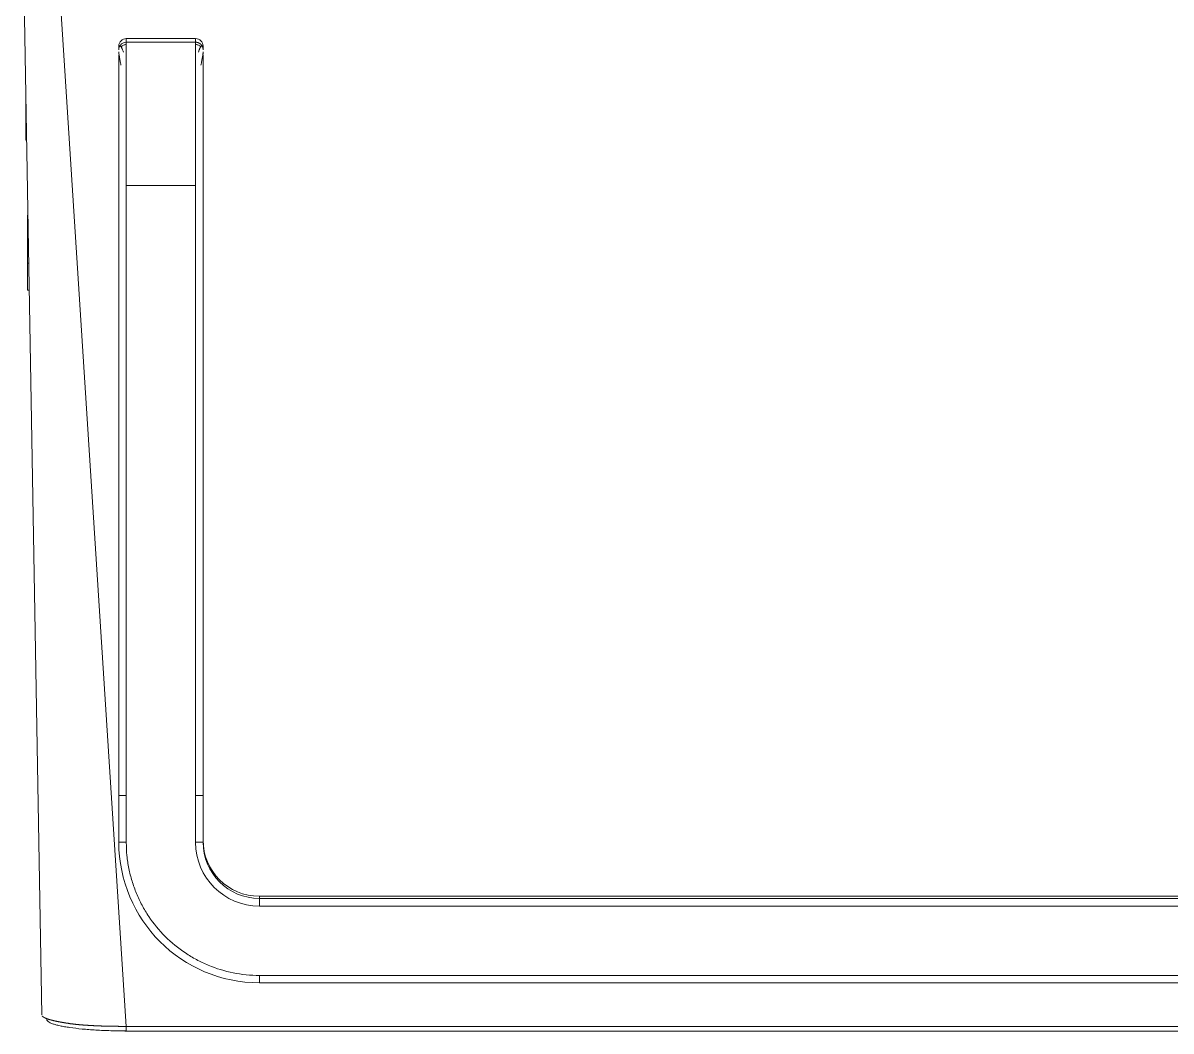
# Model space of a CAD drawing. Header units: millimetres. Extents: x 17284 to 19660, y -6011 to -2651.
# Drawn here: x 17740.8 to 17863.3, y -3484.1 to -3376.5 of the extents above; entities that cross this region are included whole.
import ezdxf

# ---------------------------------------------------------------- set-up
doc = ezdxf.new("R2010")
doc.units = ezdxf.units.MM

msp = doc.modelspace()

# ---------------------------------------------------------------- linework, layer by layer
at = {"linetype": 'Continuous', "lineweight": 18, "extrusion": (-1.22465e-16, -1, 0)}
for p, q in [((17740.78, -3366.48), (17742.8, -3482.34)), ((17751.01, -3379.4), (17751.01, -3379.01)), ((17760.01, -3379.01), (17760.01, -3379.4)), ((17741.07, -3385.55), (17741.07, -3383.24)), ((17741.07, -3385.55), (17741.07, -3389.04)), ((17741.07, -3389.04), (17741.17, -3389.04)), ((17741.27, -3402.15), (17741.27, -3397.04)), ((17741.31, -3397.04), (17741.27, -3397.04)), ((17741.27, -3402.15), (17741.27, -3405.04)), ((17741.27, -3405.04), (17741.45, -3405.04)), ((17751.01, -3458.92), (17751.01, -3463.92)), ((17760.01, -3458.92), (17760.01, -3463.92)), ((18000.53, -3469.69), (17766.01, -3469.69)), ((17766.01, -3478.92), (17994.18, -3478.92)), ((17751.66, -3484.06), (17993.91, -3484.06))]:
    msp.add_line(p, q, dxfattribs=at)
at = {"linetype": 'Continuous', "lineweight": 13, "extrusion": (-1.22465e-16, -1, 0)}
for p, q in [((17744.28, -3366.48), (17751.8, -3483.57)), ((17751.81, -3378.6), (17759.21, -3378.6)), ((17741.11, -3385.55), (17741.07, -3385.55)), ((17759.21, -3393.86), (17751.81, -3393.86)), ((17741.4, -3402.15), (17741.27, -3402.15)), ((17751.81, -3458.94), (17751.81, -3463.94)), ((17759.21, -3458.94), (17759.21, -3463.94)), ((17766.01, -3469.69), (17766.01, -3469.92)), ((17766.01, -3469.92), (18000.26, -3469.92)), ((17766.01, -3470.73), (17766.01, -3469.92)), ((17766.01, -3470.73), (17999.41, -3470.73)), ((17766.01, -3478.13), (17766.01, -3478.92)), ((17751.8, -3483.57), (17993.91, -3483.57))]:
    msp.add_line(p, q, dxfattribs=at)
at = {"linetype": 'Continuous', "lineweight": 18}
msp.add_line((17766.01, -3478.13), (17994.38, -3478.13), dxfattribs=at)
for centre, major_axis, start_param, end_param in [((17751.81, -3379.01), (0.8, 0), 1.570797, 3.141612), ((17759.21, -3379.01), (0.8, 0), 6.283165, 7.853981), ((17766.01, -3463.92), (15, 0), 3.141593, 4.712389), ((17766.01, -3463.69), (6, 0), 3.141593, 4.712389), ((17766.01, -3463.92), (-6, 0), 0, 1.570796)]:
    msp.add_ellipse(centre, major_axis=major_axis, ratio=0.999848, start_param=start_param, end_param=end_param, dxfattribs=at)
at = {"linetype": 'Continuous', "lineweight": 13}
for centre, major_axis, ratio, start_param, end_param in [((17751.81, -3463.92), (-0.8, 0), 0.017452, 0, 1.570796), ((17759.21, -3463.92), (0.8, 0), 0.017452, 4.712389, 6.283185), ((17766.01, -3463.94), (6.8, 0), 0.999848, 3.141593, 4.712389)]:
    msp.add_ellipse(centre, major_axis=major_axis, ratio=ratio, start_param=start_param, end_param=end_param, dxfattribs=at)
at = {"linetype": 'Continuous', "lineweight": 18}
for points, degree in [([(17751.81, -3378.21), (17754.27, -3378.21), (17756.74, -3378.21), (17759.21, -3378.21)], 3), ([(17751.5, -3379.64), (17751.19, -3378.74), (17751.06, -3379.11)], 2), ([(17759.95, -3379.11), (17759.82, -3378.74), (17759.51, -3379.64)], 2), ([(17751.01, -3379.63), (17751, -3379.82), (17751.24, -3381.05)], 2), ([(17759.78, -3381.05), (17760.01, -3379.82), (17760.01, -3379.63)], 2)]:
    msp.add_open_spline(points, degree=degree, dxfattribs=at)
at = {"linetype": 'Continuous', "lineweight": 13}
for points, degree in [([(17751.81, -3378.21), (17751.81, -3378.6)], 1), ([(17759.21, -3378.21), (17759.21, -3378.28), (17759.21, -3378.4), (17759.21, -3378.53), (17759.21, -3378.6)], 3), ([(17751.81, -3393.86), (17751.81, -3458.94)], 1)]:
    msp.add_open_spline(points, degree=degree, dxfattribs=at)
for points, knots in [([(17751.81, -3378.6), (17751.71, -3378.6), (17751.61, -3378.61), (17751.41, -3378.69), (17751.32, -3378.75), (17751.16, -3378.91), (17751.1, -3379), (17751.02, -3379.2), (17751.01, -3379.3), (17751.01, -3379.4)], [0, 0, 0, 0, 0.25, 0.25, 0.5, 0.5, 0.75, 0.75, 1, 1, 1, 1]), ([(17751.81, -3378.6), (17751.81, -3378.61), (17751.81, -3378.64), (17751.81, -3378.75), (17751.81, -3378.83), (17751.81, -3379.04), (17751.81, -3379.17), (17751.81, -3379.47), (17751.81, -3379.64), (17751.81, -3380.04), (17751.81, -3380.25), (17751.81, -3380.73), (17751.81, -3380.99), (17751.81, -3381.55), (17751.81, -3381.85), (17751.81, -3382.49), (17751.81, -3382.82), (17751.81, -3383.53), (17751.81, -3383.9), (17751.81, -3384.67), (17751.81, -3385.07), (17751.81, -3385.89), (17751.81, -3386.32), (17751.81, -3387.19), (17751.81, -3387.64), (17751.81, -3388.55), (17751.81, -3389.02), (17751.81, -3389.96), (17751.81, -3390.44), (17751.81, -3391.41), (17751.81, -3391.9), (17751.81, -3392.87), (17751.81, -3393.37), (17751.81, -3393.86)], [0, 0, 0, 0, 0.0625, 0.0625, 0.125, 0.125, 0.1875, 0.1875, 0.25, 0.25, 0.3125, 0.3125, 0.375, 0.375, 0.4375, 0.4375, 0.5, 0.5, 0.5625, 0.5625, 0.625, 0.625, 0.6875, 0.6875, 0.75, 0.75, 0.8125, 0.8125, 0.875, 0.875, 0.9375, 0.9375, 1, 1, 1, 1]), ([(17759.21, -3378.6), (17759.21, -3378.6), (17759.22, -3378.6), (17759.23, -3378.6), (17759.24, -3378.6), (17759.25, -3378.6), (17759.26, -3378.6), (17759.27, -3378.6), (17759.28, -3378.6), (17759.3, -3378.6), (17759.31, -3378.6), (17759.32, -3378.6), (17759.33, -3378.61), (17759.35, -3378.61), (17759.36, -3378.61), (17759.37, -3378.61), (17759.39, -3378.62), (17759.4, -3378.62), (17759.42, -3378.62), (17759.43, -3378.63), (17759.44, -3378.63), (17759.46, -3378.64), (17759.47, -3378.64), (17759.49, -3378.65), (17759.5, -3378.65), (17759.52, -3378.66), (17759.53, -3378.67), (17759.55, -3378.67), (17759.57, -3378.68), (17759.58, -3378.69), (17759.6, -3378.7), (17759.61, -3378.71), (17759.63, -3378.72), (17759.64, -3378.73), (17759.66, -3378.74), (17759.68, -3378.75), (17759.69, -3378.76), (17759.71, -3378.77), (17759.72, -3378.78), (17759.74, -3378.8), (17759.75, -3378.81), (17759.77, -3378.83), (17759.78, -3378.84), (17759.8, -3378.86), (17759.81, -3378.87), (17759.83, -3378.89), (17759.84, -3378.91), (17759.85, -3378.92), (17759.87, -3378.94), (17759.88, -3378.96), (17759.89, -3378.98), (17759.9, -3379), (17759.91, -3379.02), (17759.93, -3379.04), (17759.94, -3379.07), (17759.95, -3379.09), (17759.96, -3379.11), (17759.96, -3379.14), (17759.97, -3379.16), (17759.98, -3379.18), (17759.99, -3379.21), (17759.99, -3379.24), (17760, -3379.26), (17760, -3379.29), (17760, -3379.32), (17760.01, -3379.34), (17760.01, -3379.37), (17760.01, -3379.39), (17760.01, -3379.4)], [0, 0, 0, 0, 0.0081, 0.016418, 0.024952, 0.033704, 0.042672, 0.051857, 0.061259, 0.070879, 0.080715, 0.090768, 0.101038, 0.111525, 0.122229, 0.13315, 0.144288, 0.155642, 0.167214, 0.179003, 0.191009, 0.203231, 0.215671, 0.228328, 0.241201, 0.254292, 0.267599, 0.281123, 0.294865, 0.308823, 0.322998, 0.337391, 0.352, 0.366826, 0.381869, 0.397129, 0.412606, 0.4283, 0.444211, 0.460339, 0.476684, 0.493245, 0.510024, 0.52702, 0.544232, 0.561662, 0.579309, 0.597172, 0.615252, 0.63355, 0.652064, 0.670795, 0.689744, 0.708909, 0.728291, 0.74789, 0.767706, 0.787739, 0.807989, 0.828456, 0.849139, 0.87004, 0.891158, 0.912492, 0.934044, 0.955812, 0.977798, 1, 1, 1, 1]), ([(17759.21, -3378.6), (17759.21, -3378.61), (17759.21, -3378.75), (17759.21, -3379.51), (17759.21, -3381.25), (17759.21, -3383.26), (17759.21, -3385.18), (17759.21, -3387.23), (17759.21, -3389.51), (17759.21, -3391.57), (17759.21, -3392.62), (17759.21, -3393.22), (17759.21, -3393.58), (17759.21, -3393.79), (17759.21, -3393.86)], [0, 0, 0, 0, 0.076401, 0.229012, 0.381623, 0.534233, 0.610539, 0.686844, 0.839455, 0.91576, 0.953913, 0.972989, 0.992066, 1, 1, 1, 1]), ([(17759.21, -3393.86), (17759.21, -3393.94), (17759.21, -3394.18), (17759.21, -3394.69), (17759.21, -3395.39), (17759.21, -3396.26), (17759.21, -3397.97), (17759.21, -3400.55), (17759.21, -3407.42), (17759.21, -3417.72), (17759.21, -3436.04), (17759.21, -3449.78), (17759.21, -3458.94)], [0, 0, 0, 0, 0.003853, 0.01045, 0.023644, 0.036838, 0.050032, 0.102808, 0.155584, 0.366688, 0.577792, 1, 1, 1, 1]), ([(17751.01, -3458.92), (17751.01, -3458.92), (17751.04, -3458.93), (17751.22, -3458.93), (17751.51, -3458.94), (17751.71, -3458.94), (17751.81, -3458.94)], [0, 0, 0, 0, 0.245521, 0.497014, 0.748507, 1, 1, 1, 1]), ([(17759.21, -3458.94), (17759.3, -3458.94), (17759.51, -3458.94), (17759.79, -3458.93), (17759.97, -3458.93), (17760.01, -3458.92), (17760.01, -3458.92)], [0, 0, 0, 0, 0.251186, 0.502371, 0.753557, 1, 1, 1, 1]), ([(17751.8, -3484.05), (17751.8, -3484.06), (17751.8, -3484.06), (17751.8, -3484.02), (17751.8, -3483.99), (17751.8, -3483.89), (17751.8, -3483.83), (17751.8, -3483.7), (17751.8, -3483.63), (17751.8, -3483.57)], [0, 0, 0, 0, 0.25, 0.25, 0.5, 0.5, 0.75, 0.75, 1, 1, 1, 1])]:
    msp.add_open_spline(points, degree=3, knots=knots, dxfattribs=at)
at = {"linetype": 'Continuous', "lineweight": 18}
for points, knots in [([(17751.81, -3378.84), (17751.76, -3378.84), (17751.66, -3378.85), (17751.51, -3378.9), (17751.36, -3378.98), (17751.28, -3379.05), (17751.24, -3379.09)], [0, 0, 0, 0, 0.233601, 0.480473, 0.737772, 1, 1, 1, 1]), ([(17759.78, -3379.09), (17759.74, -3379.05), (17759.65, -3378.98), (17759.51, -3378.9), (17759.36, -3378.85), (17759.26, -3378.84), (17759.21, -3378.84)], [0, 0, 0, 0, 0.262223, 0.519523, 0.766397, 1, 1, 1, 1]), ([(17751.01, -3458.92), (17751.01, -3451.62), (17751.01, -3440.68), (17751.01, -3427.9), (17751.01, -3421.52), (17751.01, -3418.32), (17751.01, -3416.73), (17751.01, -3415.93), (17751.01, -3415.53), (17751.01, -3415.33), (17751.01, -3415.23), (17751.01, -3415.18), (17751.01, -3415.16), (17751.01, -3415.14), (17751.01, -3415.14), (17751.01, -3415.14), (17751.01, -3415.13), (17751.01, -3414.55), (17751.01, -3412.74), (17751.01, -3409.01), (17751.01, -3406.73), (17751.01, -3405.49), (17751.01, -3404.85), (17751.01, -3404.52), (17751.01, -3404.35), (17751.01, -3404.27), (17751.01, -3404.23), (17751.01, -3404.2), (17751.01, -3404.19), (17751.01, -3404.19), (17751.01, -3404.19), (17751.01, -3404.18), (17751.01, -3403.86), (17751.01, -3402.94), (17751.01, -3401.08), (17751.01, -3399.96), (17751.01, -3399.35), (17751.01, -3399.03), (17751.01, -3398.87), (17751.01, -3398.79), (17751.01, -3398.75), (17751.01, -3398.73), (17751.01, -3398.72), (17751.01, -3398.72), (17751.01, -3398.71), (17751.01, -3398.25), (17751.01, -3397.57), (17751.01, -3396.77), (17751.01, -3396.37), (17751.01, -3396.17), (17751.01, -3396.07), (17751.01, -3396.03), (17751.01, -3396), (17751.01, -3395.99), (17751.01, -3395.77), (17751.01, -3395.44), (17751.01, -3395.04), (17751.01, -3394.82), (17751.01, -3394.73), (17751.01, -3394.67), (17751.01, -3394.63), (17751.01, -3394.48), (17751.01, -3394.31), (17751.01, -3394.14), (17751.01, -3394.08), (17751.01, -3394.06), (17751.01, -3394.03), (17751.01, -3393.98), (17751.01, -3393.8), (17751.01, -3393.59), (17751.01, -3393.4), (17751.01, -3393.32), (17751.01, -3393.28), (17751.01, -3393.26), (17751.01, -3393.25), (17751.01, -3393.24), (17751.01, -3392.79), (17751.01, -3392.11), (17751.01, -3391.44), (17751.01, -3391), (17751.01, -3390.77), (17751.01, -3390.11), (17751.01, -3389.46), (17751.01, -3388.82), (17751.01, -3388.39), (17751.01, -3388.18), (17751.01, -3387.55), (17751.01, -3386.95), (17751.01, -3386.36), (17751.01, -3385.98), (17751.01, -3385.79), (17751.01, -3385.22), (17751.01, -3384.86), (17751.01, -3384.17), (17751.01, -3383.83), (17751.01, -3383.2), (17751.01, -3382.89), (17751.01, -3382.32), (17751.01, -3382.06), (17751.01, -3381.55), (17751.01, -3381.32), (17751.01, -3380.89), (17751.01, -3380.69), (17751.01, -3380.34), (17751.01, -3380.18), (17751.01, -3380.01), (17751.01, -3379.97), (17751.01, -3379.94)], [0, 0, 0, 0, 0.261054, 0.391581, 0.456845, 0.489476, 0.505792, 0.51395, 0.518029, 0.520069, 0.521088, 0.521598, 0.521853, 0.521981, 0.522044, 0.522044, 0.522108, 0.522108, 0.587372, 0.620003, 0.636319, 0.644477, 0.648556, 0.650596, 0.651615, 0.652125, 0.65238, 0.652508, 0.652571, 0.652603, 0.652603, 0.652635, 0.652635, 0.685267, 0.701583, 0.709741, 0.71382, 0.715859, 0.716879, 0.717389, 0.717644, 0.717771, 0.717835, 0.717835, 0.717899, 0.717899, 0.734214, 0.742372, 0.746451, 0.748491, 0.749511, 0.75002, 0.75002, 0.75053, 0.75053, 0.758688, 0.762767, 0.764807, 0.765826, 0.765826, 0.766846, 0.766846, 0.770925, 0.772965, 0.772965, 0.773474, 0.773474, 0.773984, 0.775004, 0.779083, 0.781123, 0.782142, 0.782652, 0.782907, 0.782907, 0.783162, 0.783162, 0.799478, 0.807636, 0.807636, 0.815794, 0.815794, 0.83211, 0.840268, 0.840268, 0.848426, 0.848426, 0.864741, 0.872899, 0.872899, 0.881057, 0.881057, 0.897373, 0.897373, 0.913689, 0.913689, 0.930005, 0.930005, 0.946321, 0.946321, 0.962637, 0.962637, 0.978953, 0.978953, 0.995268, 0.995268, 1, 1, 1, 1]), ([(17760.01, -3379.93), (17760.01, -3380.09), (17760.01, -3380.29), (17760.01, -3380.69), (17760.01, -3380.98), (17760.01, -3381.32), (17760.01, -3381.56), (17760.01, -3381.68), (17760.01, -3382.31), (17760.01, -3382.88), (17760.01, -3383.83), (17760.01, -3384.33), (17760.01, -3384.86), (17760.01, -3385.23), (17760.01, -3385.41), (17760.01, -3385.97), (17760.01, -3386.36), (17760.01, -3387.15), (17760.01, -3387.55), (17760.01, -3388.81), (17760.01, -3389.67), (17760.01, -3390.99), (17760.01, -3391.66), (17760.01, -3392.45), (17760.01, -3392.84), (17760.01, -3393.04), (17760.01, -3393.14), (17760.01, -3393.18), (17760.01, -3393.21), (17760.01, -3393.23), (17760.01, -3393.33), (17760.01, -3393.49), (17760.01, -3393.7), (17760.01, -3393.81), (17760.01, -3393.86), (17760.01, -3393.89), (17760.01, -3393.9), (17760.01, -3393.91), (17760.01, -3393.92), (17760.01, -3394.01), (17760.01, -3394.15), (17760.01, -3394.37), (17760.01, -3394.48), (17760.01, -3394.54), (17760.01, -3394.57), (17760.01, -3394.59), (17760.01, -3394.6), (17760.01, -3394.6), (17760.01, -3394.97), (17760.01, -3395.42), (17760.01, -3395.75), (17760.01, -3395.88), (17760.01, -3395.93), (17760.01, -3395.95), (17760.01, -3395.96), (17760.01, -3395.97), (17760.01, -3395.97), (17760.01, -3395.97), (17760.01, -3396.89), (17760.01, -3397.8), (17760.01, -3400.53), (17760.01, -3402.36), (17760.01, -3406.01), (17760.01, -3407.83), (17760.01, -3410.57), (17760.01, -3411.94), (17760.01, -3413.54), (17760.01, -3414.33), (17760.01, -3414.73), (17760.01, -3414.93), (17760.01, -3415.03), (17760.01, -3415.08), (17760.01, -3415.11), (17760.01, -3415.12), (17760.01, -3415.12), (17760.01, -3415.13), (17760.01, -3415.13), (17760.01, -3415.15), (17760.01, -3415.85), (17760.01, -3417.84), (17760.01, -3419.12), (17760.01, -3419.84), (17760.01, -3420.22), (17760.01, -3420.41), (17760.01, -3420.51), (17760.01, -3420.55), (17760.01, -3420.58), (17760.01, -3420.59), (17760.01, -3422.22), (17760.01, -3424.12), (17760.01, -3425.41), (17760.01, -3425.82), (17760.01, -3425.97), (17760.01, -3426.03), (17760.01, -3426.06), (17760.01, -3426.07), (17760.01, -3426.07), (17760.01, -3426.08), (17760.01, -3426.08), (17760.01, -3426.08), (17760.01, -3426.08), (17760.01, -3427.95), (17760.01, -3430.72), (17760.01, -3433.89), (17760.01, -3435.47), (17760.01, -3436.25), (17760.01, -3436.64), (17760.01, -3436.83), (17760.01, -3436.93), (17760.01, -3436.98), (17760.01, -3437), (17760.01, -3437.01), (17760.01, -3437.02), (17760.01, -3437.02), (17760.01, -3437.02), (17760.01, -3450.47), (17760.01, -3457.77), (17760.01, -3458.92)], [0, 0, 0, 0, 0.021047, 0.021047, 0.037363, 0.045521, 0.045521, 0.053679, 0.053679, 0.086311, 0.086311, 0.102627, 0.110785, 0.110785, 0.118943, 0.118943, 0.135259, 0.135259, 0.151574, 0.151574, 0.184206, 0.184206, 0.200522, 0.20868, 0.212759, 0.214799, 0.215818, 0.216328, 0.216328, 0.216838, 0.216838, 0.220917, 0.222956, 0.223976, 0.224486, 0.224741, 0.224868, 0.224868, 0.224996, 0.224996, 0.229075, 0.231114, 0.232134, 0.232644, 0.232899, 0.233026, 0.233026, 0.233154, 0.233154, 0.241312, 0.245391, 0.24743, 0.24845, 0.24896, 0.249215, 0.249342, 0.249342, 0.24947, 0.24947, 0.282101, 0.282101, 0.347365, 0.347365, 0.412628, 0.412628, 0.44526, 0.461576, 0.469734, 0.473813, 0.475853, 0.476872, 0.477382, 0.477637, 0.477765, 0.477828, 0.477828, 0.477892, 0.477892, 0.510524, 0.52684, 0.534998, 0.539077, 0.541116, 0.542136, 0.542646, 0.542901, 0.542901, 0.543155, 0.543155, 0.575787, 0.592103, 0.600261, 0.60434, 0.60638, 0.607399, 0.607909, 0.608164, 0.608292, 0.608355, 0.608355, 0.608419, 0.608419, 0.673682, 0.706314, 0.72263, 0.730788, 0.734867, 0.736907, 0.737926, 0.738436, 0.738691, 0.738819, 0.738882, 0.738882, 0.738946, 0.738946, 1, 1, 1, 1]), ([(17751.81, -3463.94), (17751.81, -3464.41), (17751.83, -3464.88), (17751.92, -3465.8), (17751.99, -3466.27), (17752.17, -3467.18), (17752.29, -3467.63), (17752.56, -3468.51), (17752.72, -3468.95), (17753.07, -3469.81), (17753.27, -3470.23), (17753.71, -3471.05), (17753.95, -3471.45), (17754.72, -3472.6), (17755.31, -3473.32), (17756.62, -3474.63), (17757.34, -3475.22), (17758.5, -3475.99), (17758.89, -3476.23), (17759.71, -3476.67), (17760.13, -3476.87), (17762.29, -3477.76), (17764.1, -3478.13), (17766.01, -3478.13)], [0, 0, 0, 0, 0.0625, 0.0625, 0.125, 0.125, 0.1875, 0.1875, 0.25, 0.25, 0.3125, 0.3125, 0.375, 0.375, 0.5, 0.5, 0.625, 0.625, 0.6875, 0.6875, 0.75, 0.75, 1, 1, 1, 1]), ([(17742.84, -3482.45), (17742.84, -3482.45), (17742.84, -3482.46), (17742.85, -3482.46), (17742.85, -3482.47), (17742.86, -3482.48), (17742.86, -3482.48), (17742.87, -3482.49), (17742.88, -3482.5), (17742.88, -3482.51), (17742.89, -3482.51), (17742.9, -3482.52), (17742.91, -3482.53), (17742.91, -3482.53), (17742.92, -3482.54), (17742.93, -3482.55), (17742.94, -3482.55), (17742.95, -3482.56), (17742.96, -3482.57), (17742.97, -3482.57), (17742.98, -3482.58), (17742.99, -3482.59), (17743, -3482.59), (17743.01, -3482.6), (17743.02, -3482.61), (17743.03, -3482.61), (17743.05, -3482.62), (17743.06, -3482.63), (17743.07, -3482.63), (17743.08, -3482.64), (17743.1, -3482.65), (17743.11, -3482.65), (17743.12, -3482.66), (17743.14, -3482.67), (17743.15, -3482.67), (17743.17, -3482.68), (17743.18, -3482.69), (17743.2, -3482.69), (17743.21, -3482.7), (17743.23, -3482.71), (17743.25, -3482.71), (17743.26, -3482.72), (17743.28, -3482.73), (17743.3, -3482.73), (17743.32, -3482.74), (17743.33, -3482.75), (17743.35, -3482.75), (17743.37, -3482.76), (17743.39, -3482.77), (17743.41, -3482.77), (17743.43, -3482.78), (17743.45, -3482.79), (17743.47, -3482.8), (17743.49, -3482.8), (17743.51, -3482.81), (17743.53, -3482.82), (17743.55, -3482.82), (17743.58, -3482.83), (17743.6, -3482.84), (17743.62, -3482.84), (17743.65, -3482.85), (17743.67, -3482.86), (17743.69, -3482.86), (17743.72, -3482.87), (17743.74, -3482.88), (17743.77, -3482.88), (17743.79, -3482.89), (17743.82, -3482.9), (17743.84, -3482.9), (17743.87, -3482.91), (17743.9, -3482.92), (17743.92, -3482.92), (17743.95, -3482.93), (17743.98, -3482.94), (17744, -3482.94), (17744.03, -3482.95), (17744.06, -3482.96), (17744.09, -3482.96), (17744.12, -3482.97), (17744.15, -3482.98), (17744.18, -3482.98), (17744.21, -3482.99), (17744.24, -3483), (17744.27, -3483), (17744.3, -3483.01), (17744.33, -3483.02), (17744.36, -3483.02), (17744.39, -3483.03), (17744.42, -3483.04), (17744.46, -3483.04), (17744.49, -3483.05), (17744.52, -3483.05), (17744.55, -3483.06), (17744.59, -3483.07), (17744.62, -3483.07), (17744.66, -3483.08), (17744.69, -3483.09), (17744.72, -3483.09), (17744.76, -3483.1), (17744.79, -3483.11), (17744.83, -3483.11), (17744.87, -3483.12), (17744.9, -3483.13), (17744.94, -3483.13), (17744.97, -3483.14), (17745.01, -3483.15), (17745.05, -3483.15), (17745.09, -3483.16), (17745.12, -3483.17), (17745.16, -3483.17), (17745.2, -3483.18), (17745.24, -3483.19), (17745.28, -3483.19), (17745.32, -3483.2), (17745.36, -3483.21), (17745.4, -3483.21), (17745.44, -3483.22), (17745.49, -3483.23), (17745.54, -3483.24), (17745.6, -3483.24), (17745.65, -3483.25), (17745.71, -3483.26), (17745.76, -3483.27), (17745.82, -3483.28), (17745.88, -3483.28), (17745.93, -3483.29), (17745.99, -3483.3), (17746.05, -3483.31), (17746.11, -3483.31), (17746.17, -3483.32), (17746.24, -3483.33), (17746.3, -3483.33), (17746.36, -3483.34), (17746.42, -3483.35), (17746.49, -3483.36), (17746.55, -3483.36), (17746.62, -3483.37), (17746.68, -3483.37), (17746.75, -3483.38), (17746.82, -3483.39), (17746.88, -3483.39), (17746.95, -3483.4), (17747.02, -3483.41), (17747.09, -3483.41), (17747.16, -3483.42), (17747.23, -3483.42), (17747.3, -3483.43), (17747.37, -3483.43), (17747.45, -3483.44), (17747.52, -3483.44), (17747.59, -3483.45), (17747.67, -3483.45), (17747.74, -3483.46), (17747.81, -3483.46), (17747.89, -3483.47), (17747.97, -3483.47), (17748.04, -3483.48), (17748.12, -3483.48), (17748.2, -3483.49), (17748.27, -3483.49), (17748.35, -3483.49), (17748.43, -3483.5), (17748.51, -3483.5), (17748.59, -3483.5), (17748.67, -3483.51), (17748.75, -3483.51), (17748.83, -3483.52), (17748.91, -3483.52), (17748.99, -3483.52), (17749.07, -3483.52), (17749.15, -3483.53), (17749.24, -3483.53), (17749.32, -3483.53), (17749.4, -3483.54), (17749.49, -3483.54), (17749.57, -3483.54), (17749.65, -3483.54), (17749.74, -3483.55), (17749.82, -3483.55), (17749.91, -3483.55), (17749.99, -3483.55), (17750.08, -3483.55), (17750.16, -3483.55), (17750.25, -3483.56), (17750.33, -3483.56), (17750.42, -3483.56), (17750.5, -3483.56), (17750.59, -3483.56), (17750.68, -3483.56), (17750.76, -3483.56), (17750.85, -3483.56), (17750.93, -3483.56), (17751.02, -3483.57), (17751.11, -3483.57), (17751.19, -3483.57), (17751.28, -3483.57), (17751.37, -3483.57), (17751.45, -3483.57), (17751.54, -3483.57), (17751.63, -3483.57), (17751.71, -3483.57), (17751.77, -3483.57), (17751.8, -3483.57)], [0, 0, 0, 0, 0.003494, 0.007254, 0.01102, 0.014795, 0.018576, 0.022365, 0.026162, 0.029965, 0.033776, 0.037593, 0.041418, 0.04525, 0.049088, 0.052934, 0.056786, 0.060645, 0.064511, 0.068383, 0.072262, 0.076147, 0.080039, 0.083938, 0.087843, 0.091754, 0.095672, 0.099596, 0.103526, 0.107463, 0.111405, 0.115354, 0.119309, 0.123271, 0.127238, 0.131212, 0.135191, 0.139177, 0.143168, 0.147166, 0.151169, 0.155179, 0.159195, 0.163216, 0.167244, 0.171277, 0.175317, 0.179362, 0.183413, 0.187471, 0.191534, 0.195603, 0.199679, 0.20376, 0.207846, 0.211939, 0.216036, 0.22014, 0.224248, 0.228362, 0.232481, 0.236604, 0.240733, 0.244867, 0.249005, 0.253148, 0.257296, 0.261447, 0.265604, 0.269764, 0.273929, 0.278097, 0.28227, 0.286446, 0.290627, 0.29481, 0.298998, 0.303188, 0.307383, 0.31158, 0.315781, 0.319984, 0.324191, 0.3284, 0.332613, 0.336828, 0.341045, 0.345266, 0.349488, 0.353713, 0.35794, 0.36217, 0.366401, 0.370635, 0.37487, 0.379107, 0.383346, 0.387587, 0.391829, 0.396073, 0.400318, 0.404564, 0.408812, 0.413061, 0.417312, 0.421563, 0.425815, 0.430068, 0.434323, 0.438578, 0.442833, 0.44709, 0.451347, 0.455604, 0.459863, 0.464121, 0.46838, 0.473982, 0.479606, 0.485254, 0.490925, 0.496618, 0.502335, 0.508074, 0.513835, 0.519619, 0.525424, 0.531252, 0.537101, 0.542972, 0.548863, 0.554776, 0.56071, 0.566664, 0.572638, 0.578632, 0.584646, 0.590679, 0.596732, 0.602803, 0.608892, 0.615, 0.621125, 0.627268, 0.633428, 0.639604, 0.645797, 0.652005, 0.658229, 0.664468, 0.670722, 0.67699, 0.683271, 0.689566, 0.695874, 0.702194, 0.708525, 0.714869, 0.721223, 0.727587, 0.733962, 0.740346, 0.746738, 0.75314, 0.759549, 0.765967, 0.772393, 0.778826, 0.785268, 0.791716, 0.798172, 0.804635, 0.811105, 0.817582, 0.824064, 0.830553, 0.837047, 0.843547, 0.850052, 0.856561, 0.863074, 0.869592, 0.876112, 0.882636, 0.889163, 0.895691, 0.902222, 0.908753, 0.915285, 0.921818, 0.928349, 0.93488, 0.94141, 0.947937, 0.954461, 0.960982, 0.967499, 0.974012, 0.980519, 0.987019, 0.993513, 1, 1, 1, 1]), ([(17751.8, -3484.05), (17751.23, -3484.05), (17750.41, -3484.04), (17749.61, -3484.01), (17749.08, -3483.99), (17748.82, -3483.97), (17748.3, -3483.94), (17747.92, -3483.92), (17747.56, -3483.89), (17747.32, -3483.87), (17747.2, -3483.86), (17746.61, -3483.8), (17746.18, -3483.75), (17745.59, -3483.66), (17745.31, -3483.62), (17745.06, -3483.57), (17744.89, -3483.54), (17744.81, -3483.52), (17744.58, -3483.47), (17744.36, -3483.42), (17744.18, -3483.36), (17744.06, -3483.33), (17744, -3483.31), (17743.52, -3483.14), (17743.31, -3482.99), (17743.3, -3482.82)], [0, 0, 0, 0, 0.125, 0.1875, 0.1875, 0.25, 0.25, 0.3125, 0.34375, 0.34375, 0.375, 0.375, 0.5, 0.5, 0.5625, 0.59375, 0.59375, 0.625, 0.625, 0.6875, 0.71875, 0.71875, 0.75, 0.75, 1, 1, 1, 1])]:
    msp.add_open_spline(points, degree=3, knots=knots, dxfattribs=at)

doc.saveas('drawing.dxf')
